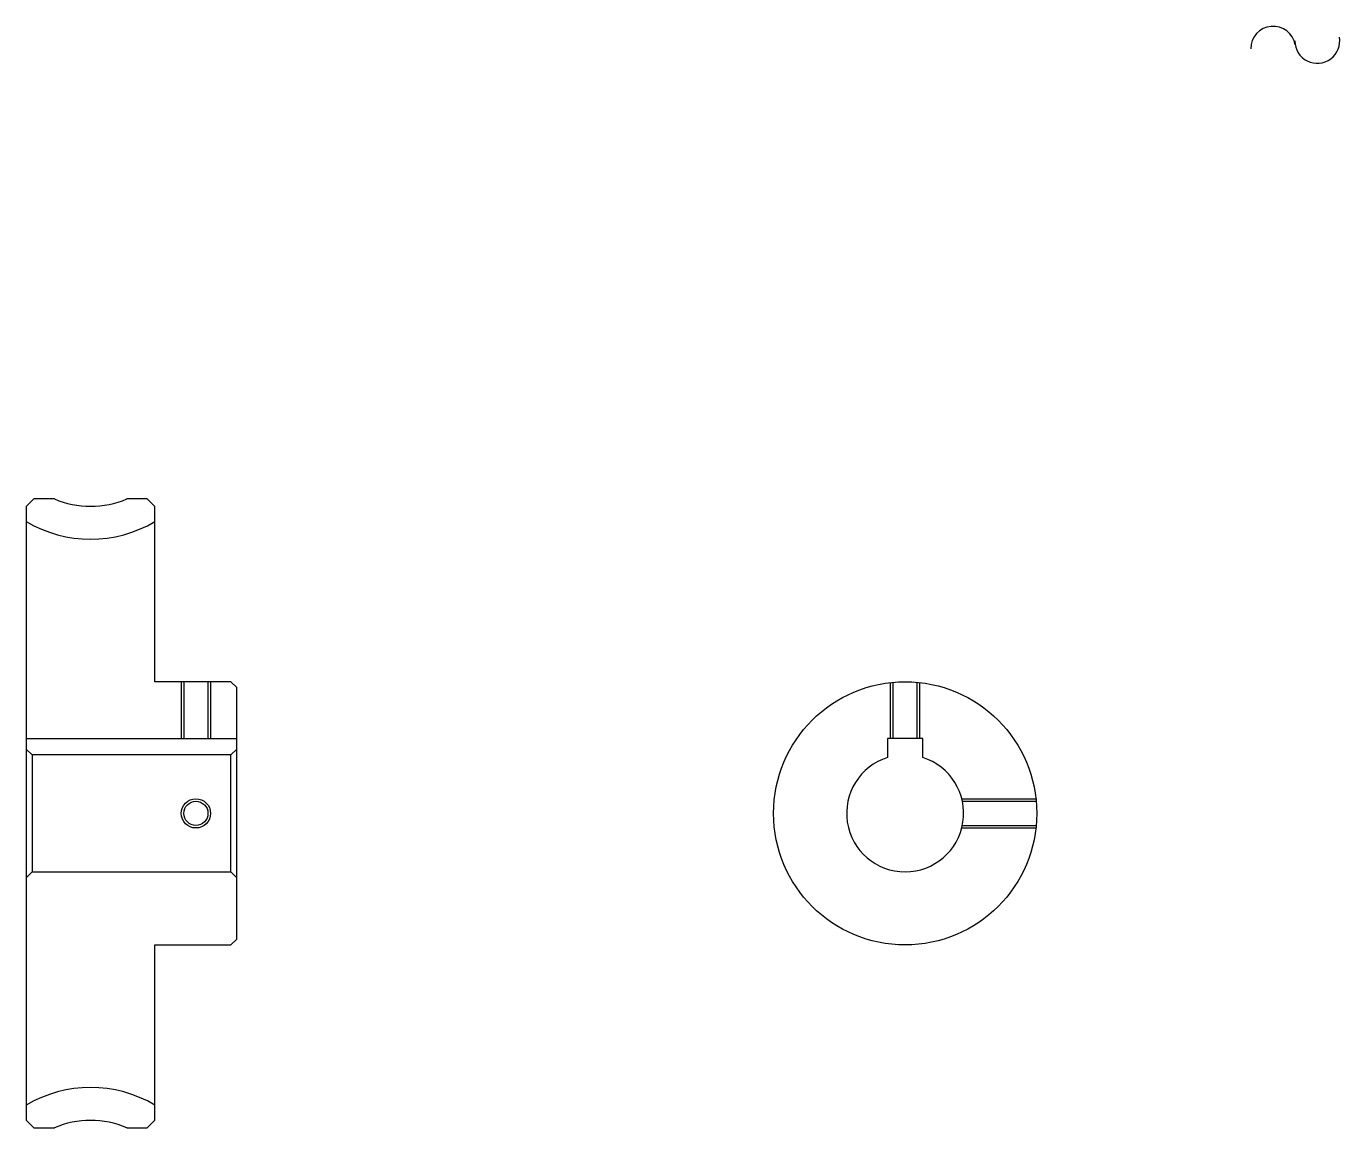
# Model space of a CAD drawing. Header units: metres. Extents: x 93 to 318, y 54 to 243.
import ezdxf

# ---------------------------------------------------------------- set-up
doc = ezdxf.new("R2010")
doc.units = ezdxf.units.M

msp = doc.modelspace()

# ---------------------------------------------------------------- linework, layer by layer
at = {"color": 4}
for p, q in [((93.219513, 120.95549), (129.219513, 120.95549)), ((129.219513, 119.155487), (128.219513, 118.155487)), ((93.219513, 97.155487), (94.219513, 98.155487)), ((129.219513, 97.155487), (128.219513, 98.155487))]:
    msp.add_line(p, q, dxfattribs=at)
for points in [[(98.019714, 161.905487), (94.530487, 161.905487), (93.219513, 160.594513), (93.219513, 97.155487)], [(115.219513, 130.655487), (115.219513, 160.594513), (113.908539, 161.905487), (110.419312, 161.905487)], [(115.219513, 85.655487), (128.219513, 85.655487), (129.219513, 86.655487), (129.219513, 129.655487), (128.219513, 130.655487), (115.219513, 130.655487)], [(119.719513, 130.655487), (119.719513, 120.95549)], [(120.15451, 130.655487), (120.15451, 120.95549)], [(124.284515, 130.655487), (124.284515, 120.95549)], [(124.719513, 130.655487), (124.719513, 120.95549)], [(240.987808, 120.95549), (240.987808, 130.516174)], [(241.422806, 120.95549), (241.422806, 130.560532)], [(245.552811, 120.95549), (245.552811, 130.560532)], [(245.987808, 120.95549), (245.987808, 130.516174)], [(93.219513, 119.155487), (94.219513, 118.155487), (94.219513, 98.155487), (128.219513, 98.155487), (128.219513, 118.155487), (94.219513, 118.155487)], [(246.487808, 117.694878), (246.487808, 120.95549), (240.487808, 120.95549), (240.487808, 117.694878)], [(253.170273, 110.655487), (265.84848, 110.655487)], [(253.272278, 110.22049), (265.892853, 110.22049)], [(253.170273, 105.655487), (265.84848, 105.655487)], [(253.272278, 106.090485), (265.892853, 106.090485)], [(93.219513, 97.155487), (93.219513, 55.716461), (94.530487, 54.405487), (98.019714, 54.405487)], [(110.419312, 54.405487), (113.908539, 54.405487), (115.219513, 55.716461), (115.219513, 85.655487)]]:
    msp.add_lwpolyline(points, dxfattribs=at)
for centre, radius in [((243.487808, 108.155487), 22.5), ((122.219513, 108.155487), 2.065)]:
    msp.add_circle(centre, radius, dxfattribs=at)
at = {"color": 7}
msp.add_circle((122.219513, 108.155487), 2.5, dxfattribs=at)
for centre, start, end in [((306.407776, 238.888702), 10, 180), ((313.960449, 240.220459), 180, 10)]:
    msp.add_arc(centre, 3.834604, start, end, dxfattribs=at)
at = {"color": 4}
for centre, radius, start, end in [((104.219513, 176.655487), 16, 247.20175188, 292.79824812), ((104.219513, 176.655487), 21.625, 239.42468485, 300.57531515), ((243.487808, 108.155487), 10, 107.45760275, 72.54239725), ((104.219513, 39.655487), 21.625, 59.42468485, 120.57531515), ((104.219513, 39.655487), 16, 67.20175188, 112.79824812)]:
    msp.add_arc(centre, radius, start, end, dxfattribs=at)

doc.saveas('drawing.dxf')
